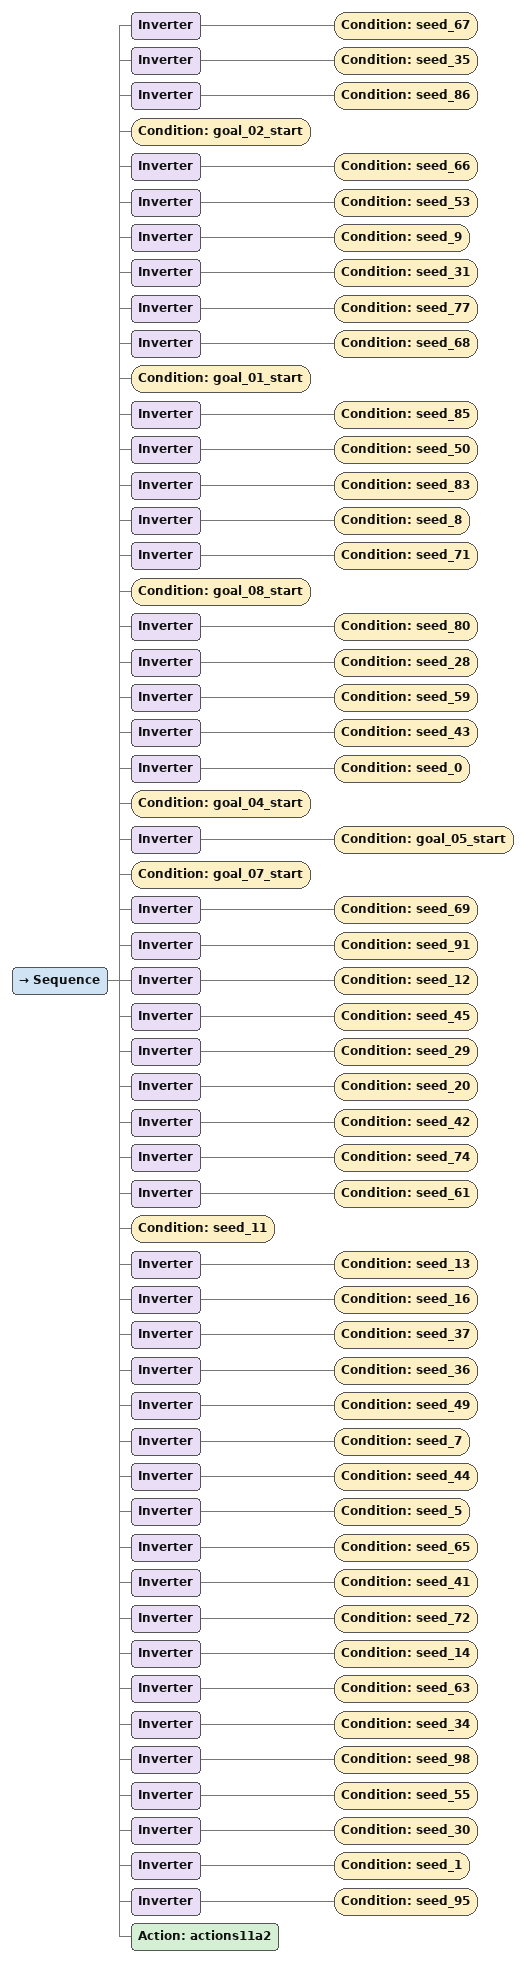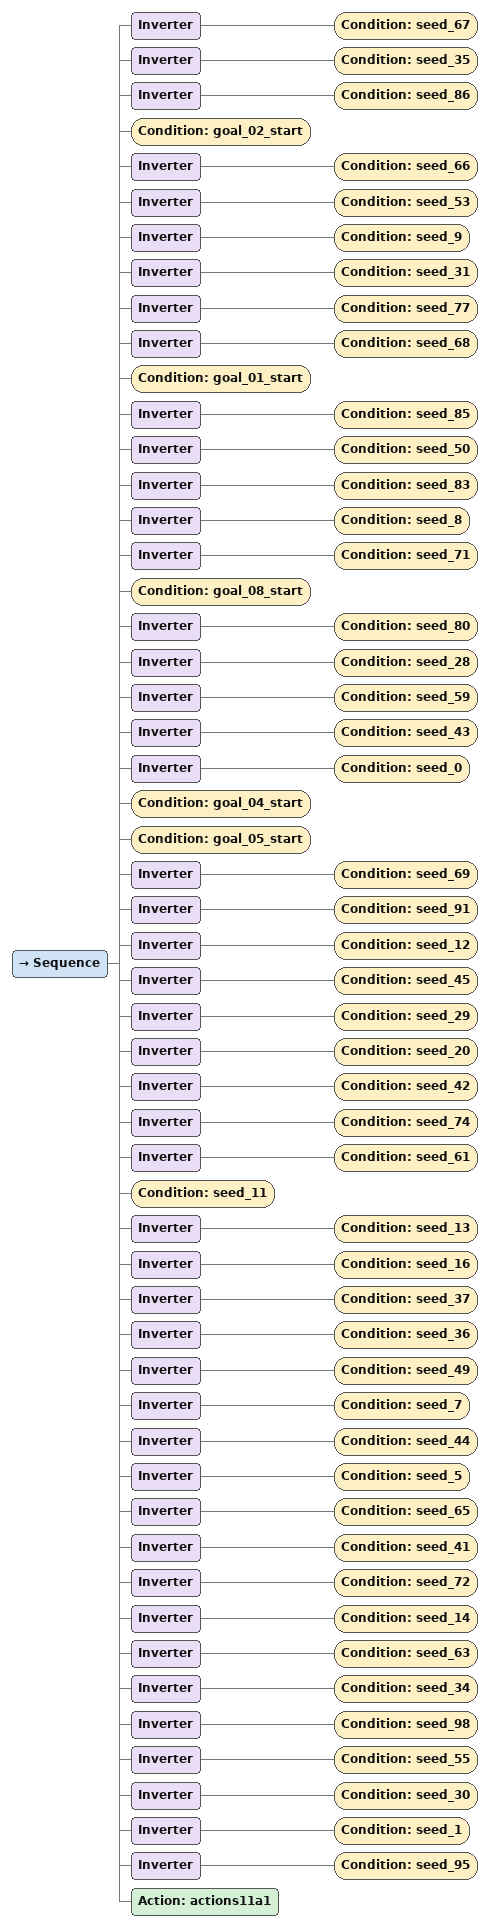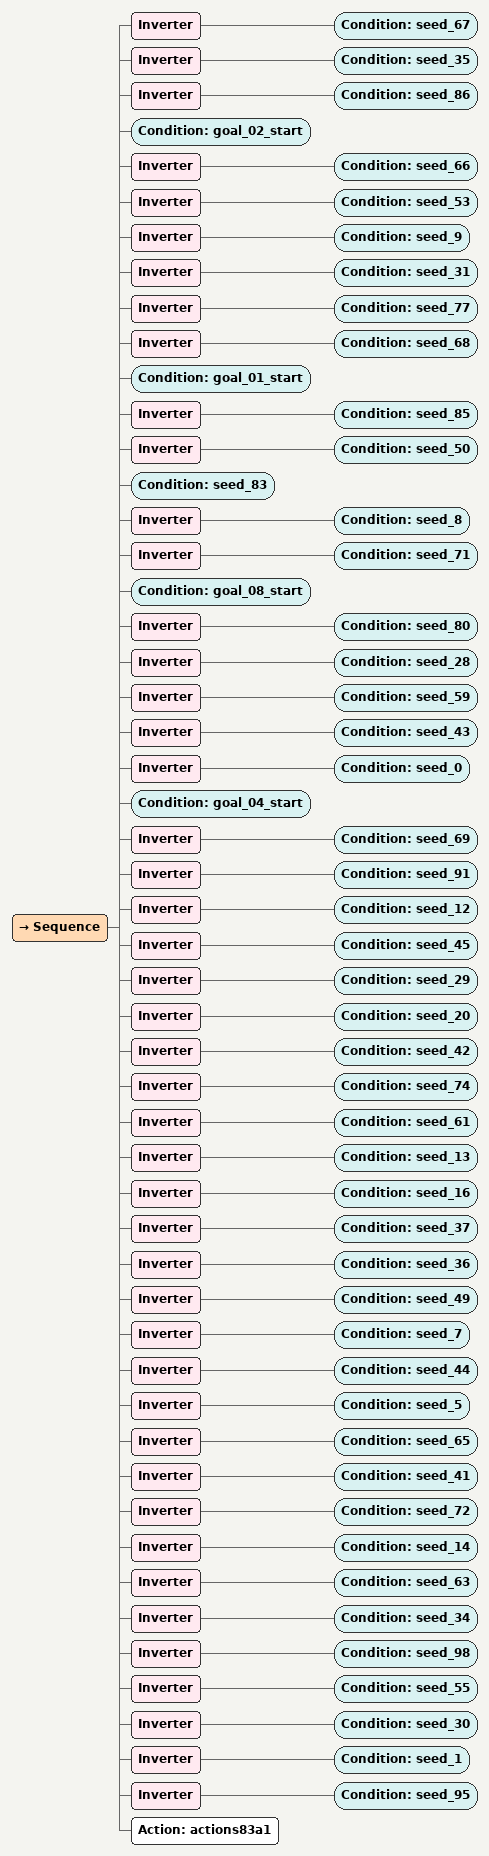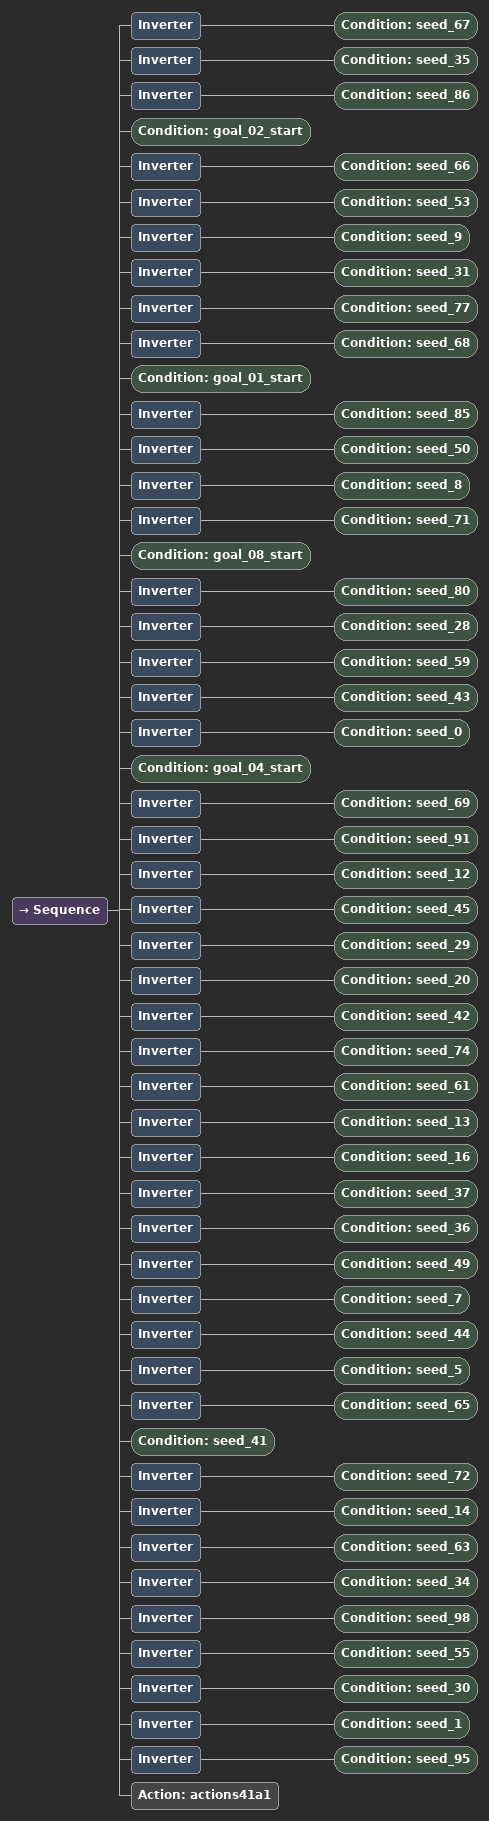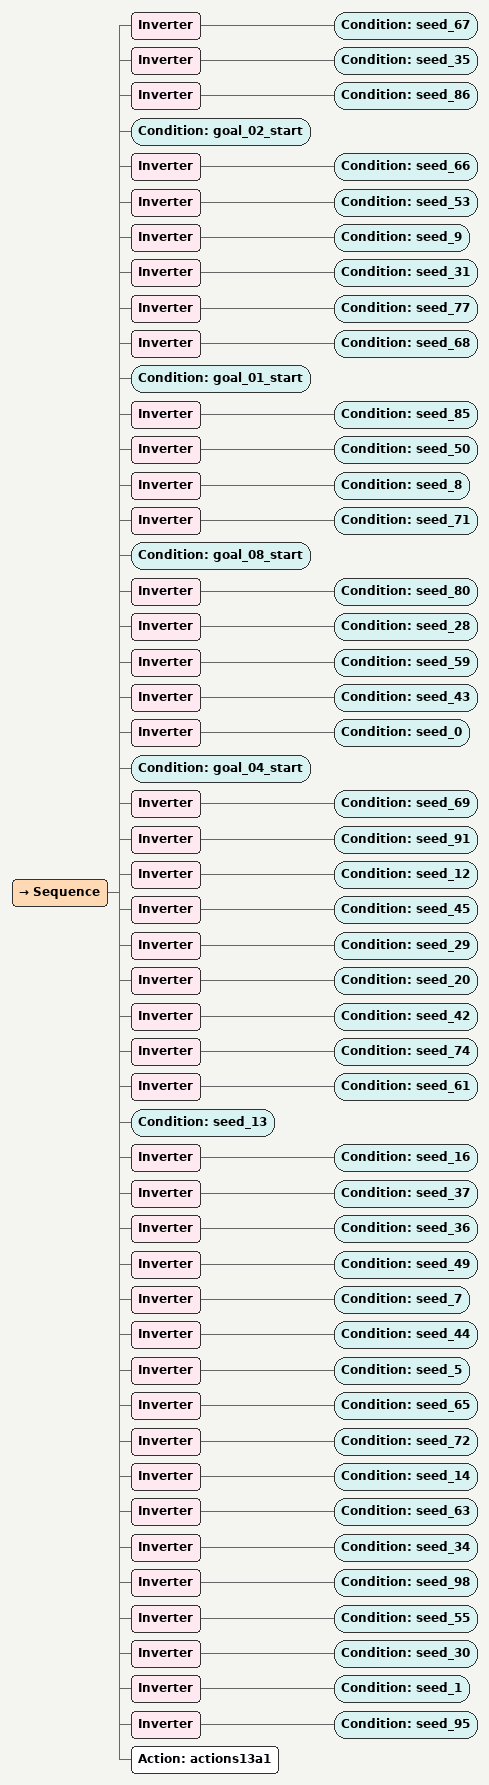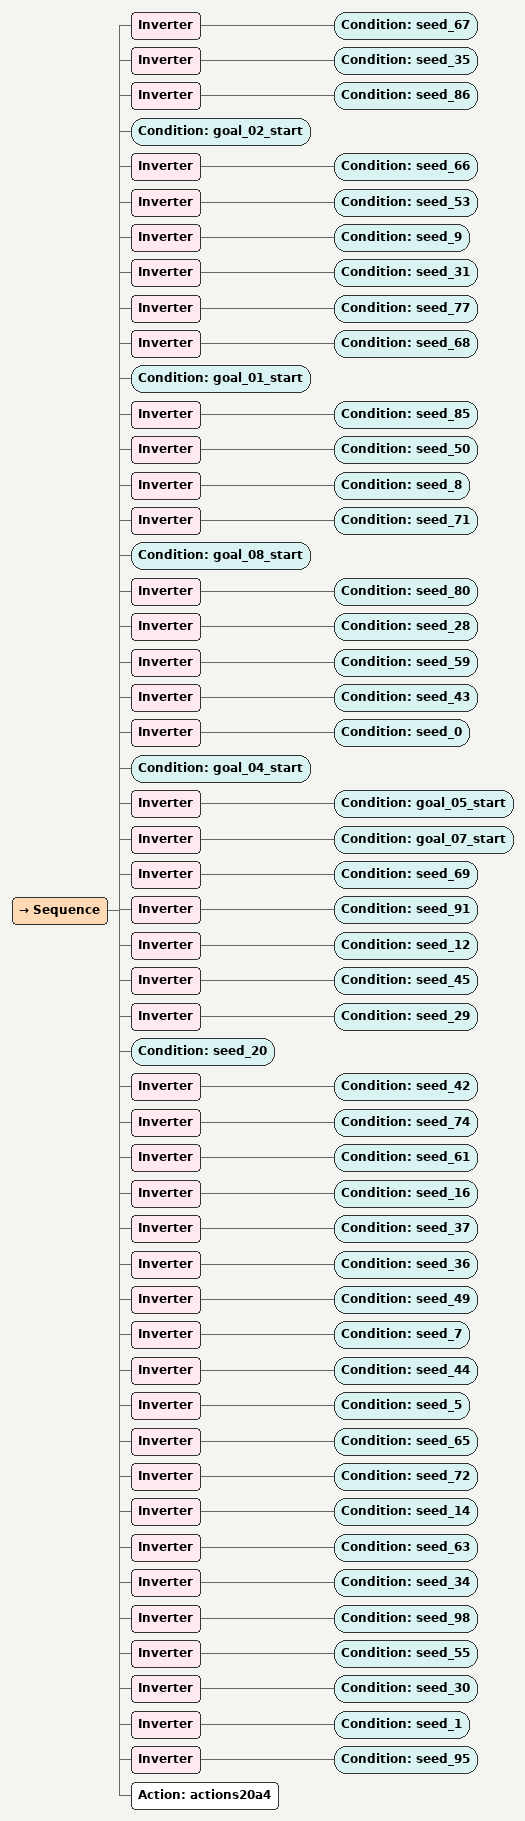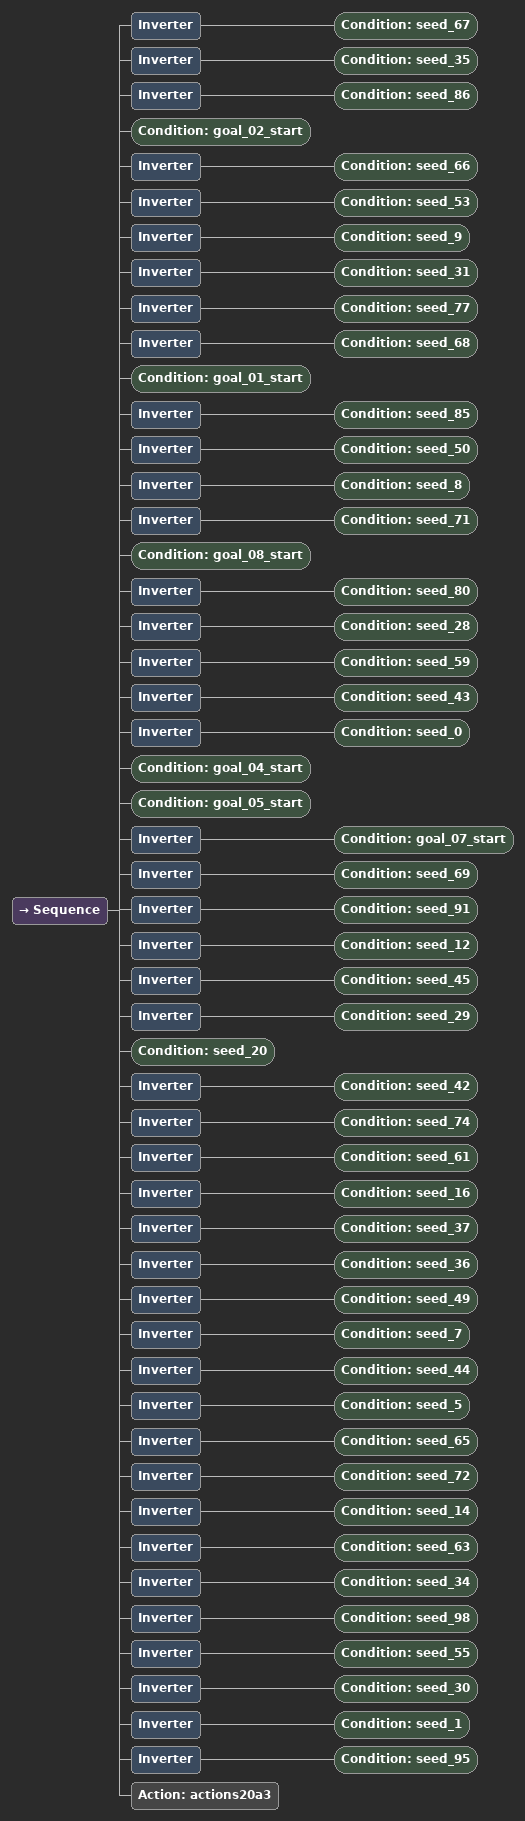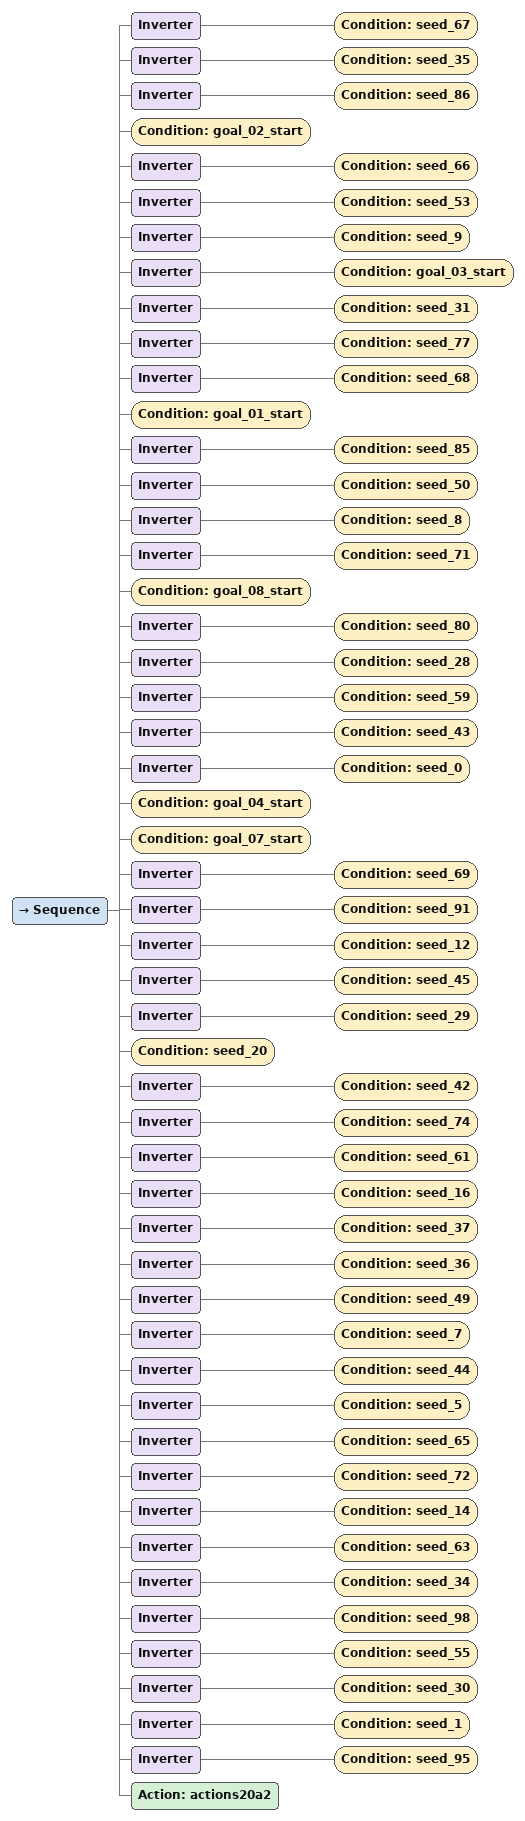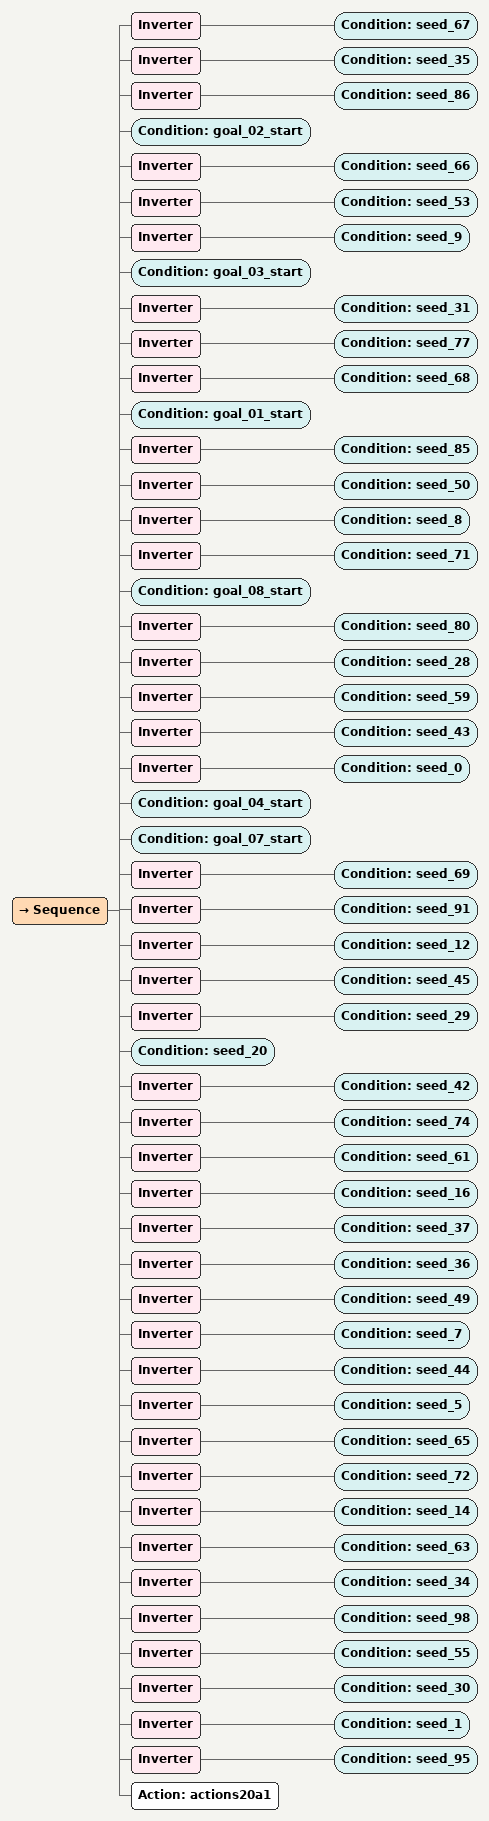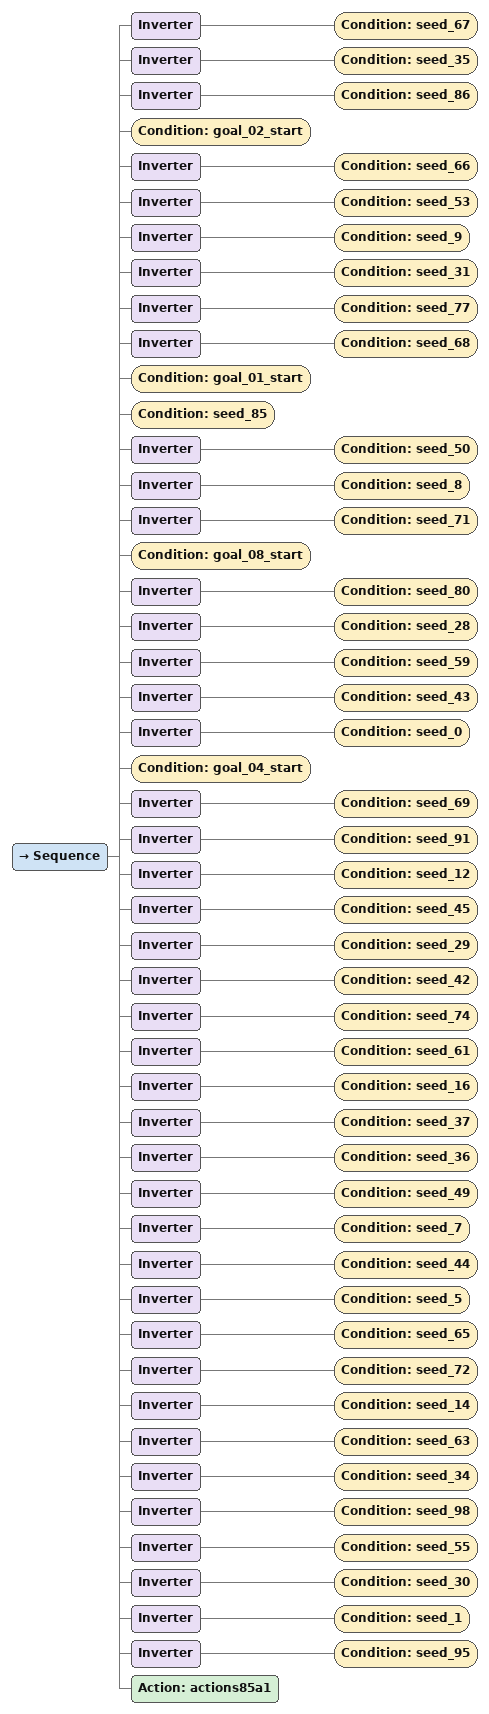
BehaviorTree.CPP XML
<Sequence>
  <Inverter>
    <Condition ID="seed_67"/>
  </Inverter>
  <Inverter>
    <Condition ID="seed_35"/>
  </Inverter>
  <Inverter>
    <Condition ID="seed_86"/>
  </Inverter>
  <Condition ID="goal_02_start"/>
  <Inverter>
    <Condition ID="seed_66"/>
  </Inverter>
  <Inverter>
    <Condition ID="seed_53"/>
  </Inverter>
  <Inverter>
    <Condition ID="seed_9"/>
  </Inverter>
  <Inverter>
    <Condition ID="seed_31"/>
  </Inverter>
  <Inverter>
    <Condition ID="seed_77"/>
  </Inverter>
  <Inverter>
    <Condition ID="seed_68"/>
  </Inverter>
  <Condition ID="goal_01_start"/>
  <Inverter>
    <Condition ID="seed_85"/>
  </Inverter>
  <Inverter>
    <Condition ID="seed_50"/>
  </Inverter>
  <Inverter>
    <Condition ID="seed_83"/>
  </Inverter>
  <Inverter>
    <Condition ID="seed_8"/>
  </Inverter>
  <Inverter>
    <Condition ID="seed_71"/>
  </Inverter>
  <Condition ID="goal_08_start"/>
  <Inverter>
    <Condition ID="seed_80"/>
  </Inverter>
  <Inverter>
    <Condition ID="seed_28"/>
  </Inverter>
  <Inverter>
    <Condition ID="seed_59"/>
  </Inverter>
  <Inverter>
    <Condition ID="seed_43"/>
  </Inverter>
  <Inverter>
    <Condition ID="seed_0"/>
  </Inverter>
  <Condition ID="goal_04_start"/>
  <Inverter>
    <Condition ID="goal_05_start"/>
  </Inverter>
  <Condition ID="goal_07_start"/>
  <Inverter>
    <Condition ID="seed_69"/>
  </Inverter>
  <Inverter>
    <Condition ID="seed_91"/>
  </Inverter>
  <Inverter>
    <Condition ID="seed_12"/>
  </Inverter>
  <Inverter>
    <Condition ID="seed_45"/>
  </Inverter>
  <Inverter>
    <Condition ID="seed_29"/>
  </Inverter>
  <Inverter>
    <Condition ID="seed_20"/>
  </Inverter>
  <Inverter>
    <Condition ID="seed_42"/>
  </Inverter>
  <Inverter>
    <Condition ID="seed_74"/>
  </Inverter>
  <Inverter>
    <Condition ID="seed_61"/>
  </Inverter>
  <Condition ID="seed_11"/>
  <Inverter>
    <Condition ID="seed_13"/>
  </Inverter>
  <Inverter>
    <Condition ID="seed_16"/>
  </Inverter>
  <Inverter>
    <Condition ID="seed_37"/>
  </Inverter>
  <Inverter>
    <Condition ID="seed_36"/>
  </Inverter>
  <Inverter>
    <Condition ID="seed_49"/>
  </Inverter>
  <Inverter>
    <Condition ID="seed_7"/>
  </Inverter>
  <Inverter>
    <Condition ID="seed_44"/>
  </Inverter>
  <Inverter>
    <Condition ID="seed_5"/>
  </Inverter>
  <Inverter>
    <Condition ID="seed_65"/>
  </Inverter>
  <Inverter>
    <Condition ID="seed_41"/>
  </Inverter>
  <Inverter>
    <Condition ID="seed_72"/>
  </Inverter>
  <Inverter>
    <Condition ID="seed_14"/>
  </Inverter>
  <Inverter>
    <Condition ID="seed_63"/>
  </Inverter>
  <Inverter>
    <Condition ID="seed_34"/>
  </Inverter>
  <Inverter>
    <Condition ID="seed_98"/>
  </Inverter>
  <Inverter>
    <Condition ID="seed_55"/>
  </Inverter>
  <Inverter>
    <Condition ID="seed_30"/>
  </Inverter>
  <Inverter>
    <Condition ID="seed_1"/>
  </Inverter>
  <Inverter>
    <Condition ID="seed_95"/>
  </Inverter>
  <Action ID="actions11a2"/>
</Sequence>

<Sequence>
  <Inverter>
    <Condition ID="seed_67"/>
  </Inverter>
  <Inverter>
    <Condition ID="seed_35"/>
  </Inverter>
  <Inverter>
    <Condition ID="seed_86"/>
  </Inverter>
  <Condition ID="goal_02_start"/>
  <Inverter>
    <Condition ID="seed_66"/>
  </Inverter>
  <Inverter>
    <Condition ID="seed_53"/>
  </Inverter>
  <Inverter>
    <Condition ID="seed_9"/>
  </Inverter>
  <Inverter>
    <Condition ID="seed_31"/>
  </Inverter>
  <Inverter>
    <Condition ID="seed_77"/>
  </Inverter>
  <Inverter>
    <Condition ID="seed_68"/>
  </Inverter>
  <Condition ID="goal_01_start"/>
  <Inverter>
    <Condition ID="seed_85"/>
  </Inverter>
  <Inverter>
    <Condition ID="seed_50"/>
  </Inverter>
  <Inverter>
    <Condition ID="seed_83"/>
  </Inverter>
  <Inverter>
    <Condition ID="seed_8"/>
  </Inverter>
  <Inverter>
    <Condition ID="seed_71"/>
  </Inverter>
  <Condition ID="goal_08_start"/>
  <Inverter>
    <Condition ID="seed_80"/>
  </Inverter>
  <Inverter>
    <Condition ID="seed_28"/>
  </Inverter>
  <Inverter>
    <Condition ID="seed_59"/>
  </Inverter>
  <Inverter>
    <Condition ID="seed_43"/>
  </Inverter>
  <Inverter>
    <Condition ID="seed_0"/>
  </Inverter>
  <Condition ID="goal_04_start"/>
  <Condition ID="goal_05_start"/>
  <Inverter>
    <Condition ID="seed_69"/>
  </Inverter>
  <Inverter>
    <Condition ID="seed_91"/>
  </Inverter>
  <Inverter>
    <Condition ID="seed_12"/>
  </Inverter>
  <Inverter>
    <Condition ID="seed_45"/>
  </Inverter>
  <Inverter>
    <Condition ID="seed_29"/>
  </Inverter>
  <Inverter>
    <Condition ID="seed_20"/>
  </Inverter>
  <Inverter>
    <Condition ID="seed_42"/>
  </Inverter>
  <Inverter>
    <Condition ID="seed_74"/>
  </Inverter>
  <Inverter>
    <Condition ID="seed_61"/>
  </Inverter>
  <Condition ID="seed_11"/>
  <Inverter>
    <Condition ID="seed_13"/>
  </Inverter>
  <Inverter>
    <Condition ID="seed_16"/>
  </Inverter>
  <Inverter>
    <Condition ID="seed_37"/>
  </Inverter>
  <Inverter>
    <Condition ID="seed_36"/>
  </Inverter>
  <Inverter>
    <Condition ID="seed_49"/>
  </Inverter>
  <Inverter>
    <Condition ID="seed_7"/>
  </Inverter>
  <Inverter>
    <Condition ID="seed_44"/>
  </Inverter>
  <Inverter>
    <Condition ID="seed_5"/>
  </Inverter>
  <Inverter>
    <Condition ID="seed_65"/>
  </Inverter>
  <Inverter>
    <Condition ID="seed_41"/>
  </Inverter>
  <Inverter>
    <Condition ID="seed_72"/>
  </Inverter>
  <Inverter>
    <Condition ID="seed_14"/>
  </Inverter>
  <Inverter>
    <Condition ID="seed_63"/>
  </Inverter>
  <Inverter>
    <Condition ID="seed_34"/>
  </Inverter>
  <Inverter>
    <Condition ID="seed_98"/>
  </Inverter>
  <Inverter>
    <Condition ID="seed_55"/>
  </Inverter>
  <Inverter>
    <Condition ID="seed_30"/>
  </Inverter>
  <Inverter>
    <Condition ID="seed_1"/>
  </Inverter>
  <Inverter>
    <Condition ID="seed_95"/>
  </Inverter>
  <Action ID="actions11a1"/>
</Sequence>

<Sequence>
  <Inverter>
    <Condition ID="seed_67"/>
  </Inverter>
  <Inverter>
    <Condition ID="seed_35"/>
  </Inverter>
  <Inverter>
    <Condition ID="seed_86"/>
  </Inverter>
  <Condition ID="goal_02_start"/>
  <Inverter>
    <Condition ID="seed_66"/>
  </Inverter>
  <Inverter>
    <Condition ID="seed_53"/>
  </Inverter>
  <Inverter>
    <Condition ID="seed_9"/>
  </Inverter>
  <Inverter>
    <Condition ID="seed_31"/>
  </Inverter>
  <Inverter>
    <Condition ID="seed_77"/>
  </Inverter>
  <Inverter>
    <Condition ID="seed_68"/>
  </Inverter>
  <Condition ID="goal_01_start"/>
  <Inverter>
    <Condition ID="seed_85"/>
  </Inverter>
  <Inverter>
    <Condition ID="seed_50"/>
  </Inverter>
  <Condition ID="seed_83"/>
  <Inverter>
    <Condition ID="seed_8"/>
  </Inverter>
  <Inverter>
    <Condition ID="seed_71"/>
  </Inverter>
  <Condition ID="goal_08_start"/>
  <Inverter>
    <Condition ID="seed_80"/>
  </Inverter>
  <Inverter>
    <Condition ID="seed_28"/>
  </Inverter>
  <Inverter>
    <Condition ID="seed_59"/>
  </Inverter>
  <Inverter>
    <Condition ID="seed_43"/>
  </Inverter>
  <Inverter>
    <Condition ID="seed_0"/>
  </Inverter>
  <Condition ID="goal_04_start"/>
  <Inverter>
    <Condition ID="seed_69"/>
  </Inverter>
  <Inverter>
    <Condition ID="seed_91"/>
  </Inverter>
  <Inverter>
    <Condition ID="seed_12"/>
  </Inverter>
  <Inverter>
    <Condition ID="seed_45"/>
  </Inverter>
  <Inverter>
    <Condition ID="seed_29"/>
  </Inverter>
  <Inverter>
    <Condition ID="seed_20"/>
  </Inverter>
  <Inverter>
    <Condition ID="seed_42"/>
  </Inverter>
  <Inverter>
    <Condition ID="seed_74"/>
  </Inverter>
  <Inverter>
    <Condition ID="seed_61"/>
  </Inverter>
  <Inverter>
    <Condition ID="seed_13"/>
  </Inverter>
  <Inverter>
    <Condition ID="seed_16"/>
  </Inverter>
  <Inverter>
    <Condition ID="seed_37"/>
  </Inverter>
  <Inverter>
    <Condition ID="seed_36"/>
  </Inverter>
  <Inverter>
    <Condition ID="seed_49"/>
  </Inverter>
  <Inverter>
    <Condition ID="seed_7"/>
  </Inverter>
  <Inverter>
    <Condition ID="seed_44"/>
  </Inverter>
  <Inverter>
    <Condition ID="seed_5"/>
  </Inverter>
  <Inverter>
    <Condition ID="seed_65"/>
  </Inverter>
  <Inverter>
    <Condition ID="seed_41"/>
  </Inverter>
  <Inverter>
    <Condition ID="seed_72"/>
  </Inverter>
  <Inverter>
    <Condition ID="seed_14"/>
  </Inverter>
  <Inverter>
    <Condition ID="seed_63"/>
  </Inverter>
  <Inverter>
    <Condition ID="seed_34"/>
  </Inverter>
  <Inverter>
    <Condition ID="seed_98"/>
  </Inverter>
  <Inverter>
    <Condition ID="seed_55"/>
  </Inverter>
  <Inverter>
    <Condition ID="seed_30"/>
  </Inverter>
  <Inverter>
    <Condition ID="seed_1"/>
  </Inverter>
  <Inverter>
    <Condition ID="seed_95"/>
  </Inverter>
  <Action ID="actions83a1"/>
</Sequence>

<Sequence>
  <Inverter>
    <Condition ID="seed_67"/>
  </Inverter>
  <Inverter>
    <Condition ID="seed_35"/>
  </Inverter>
  <Inverter>
    <Condition ID="seed_86"/>
  </Inverter>
  <Condition ID="goal_02_start"/>
  <Inverter>
    <Condition ID="seed_66"/>
  </Inverter>
  <Inverter>
    <Condition ID="seed_53"/>
  </Inverter>
  <Inverter>
    <Condition ID="seed_9"/>
  </Inverter>
  <Inverter>
    <Condition ID="seed_31"/>
  </Inverter>
  <Inverter>
    <Condition ID="seed_77"/>
  </Inverter>
  <Inverter>
    <Condition ID="seed_68"/>
  </Inverter>
  <Condition ID="goal_01_start"/>
  <Inverter>
    <Condition ID="seed_85"/>
  </Inverter>
  <Inverter>
    <Condition ID="seed_50"/>
  </Inverter>
  <Inverter>
    <Condition ID="seed_8"/>
  </Inverter>
  <Inverter>
    <Condition ID="seed_71"/>
  </Inverter>
  <Condition ID="goal_08_start"/>
  <Inverter>
    <Condition ID="seed_80"/>
  </Inverter>
  <Inverter>
    <Condition ID="seed_28"/>
  </Inverter>
  <Inverter>
    <Condition ID="seed_59"/>
  </Inverter>
  <Inverter>
    <Condition ID="seed_43"/>
  </Inverter>
  <Inverter>
    <Condition ID="seed_0"/>
  </Inverter>
  <Condition ID="goal_04_start"/>
  <Inverter>
    <Condition ID="seed_69"/>
  </Inverter>
  <Inverter>
    <Condition ID="seed_91"/>
  </Inverter>
  <Inverter>
    <Condition ID="seed_12"/>
  </Inverter>
  <Inverter>
    <Condition ID="seed_45"/>
  </Inverter>
  <Inverter>
    <Condition ID="seed_29"/>
  </Inverter>
  <Inverter>
    <Condition ID="seed_20"/>
  </Inverter>
  <Inverter>
    <Condition ID="seed_42"/>
  </Inverter>
  <Inverter>
    <Condition ID="seed_74"/>
  </Inverter>
  <Inverter>
    <Condition ID="seed_61"/>
  </Inverter>
  <Inverter>
    <Condition ID="seed_13"/>
  </Inverter>
  <Inverter>
    <Condition ID="seed_16"/>
  </Inverter>
  <Inverter>
    <Condition ID="seed_37"/>
  </Inverter>
  <Inverter>
    <Condition ID="seed_36"/>
  </Inverter>
  <Inverter>
    <Condition ID="seed_49"/>
  </Inverter>
  <Inverter>
    <Condition ID="seed_7"/>
  </Inverter>
  <Inverter>
    <Condition ID="seed_44"/>
  </Inverter>
  <Inverter>
    <Condition ID="seed_5"/>
  </Inverter>
  <Inverter>
    <Condition ID="seed_65"/>
  </Inverter>
  <Condition ID="seed_41"/>
  <Inverter>
    <Condition ID="seed_72"/>
  </Inverter>
  <Inverter>
    <Condition ID="seed_14"/>
  </Inverter>
  <Inverter>
    <Condition ID="seed_63"/>
  </Inverter>
  <Inverter>
    <Condition ID="seed_34"/>
  </Inverter>
  <Inverter>
    <Condition ID="seed_98"/>
  </Inverter>
  <Inverter>
    <Condition ID="seed_55"/>
  </Inverter>
  <Inverter>
    <Condition ID="seed_30"/>
  </Inverter>
  <Inverter>
    <Condition ID="seed_1"/>
  </Inverter>
  <Inverter>
    <Condition ID="seed_95"/>
  </Inverter>
  <Action ID="actions41a1"/>
</Sequence>

<Sequence>
  <Inverter>
    <Condition ID="seed_67"/>
  </Inverter>
  <Inverter>
    <Condition ID="seed_35"/>
  </Inverter>
  <Inverter>
    <Condition ID="seed_86"/>
  </Inverter>
  <Condition ID="goal_02_start"/>
  <Inverter>
    <Condition ID="seed_66"/>
  </Inverter>
  <Inverter>
    <Condition ID="seed_53"/>
  </Inverter>
  <Inverter>
    <Condition ID="seed_9"/>
  </Inverter>
  <Inverter>
    <Condition ID="seed_31"/>
  </Inverter>
  <Inverter>
    <Condition ID="seed_77"/>
  </Inverter>
  <Inverter>
    <Condition ID="seed_68"/>
  </Inverter>
  <Condition ID="goal_01_start"/>
  <Inverter>
    <Condition ID="seed_85"/>
  </Inverter>
  <Inverter>
    <Condition ID="seed_50"/>
  </Inverter>
  <Inverter>
    <Condition ID="seed_8"/>
  </Inverter>
  <Inverter>
    <Condition ID="seed_71"/>
  </Inverter>
  <Condition ID="goal_08_start"/>
  <Inverter>
    <Condition ID="seed_80"/>
  </Inverter>
  <Inverter>
    <Condition ID="seed_28"/>
  </Inverter>
  <Inverter>
    <Condition ID="seed_59"/>
  </Inverter>
  <Inverter>
    <Condition ID="seed_43"/>
  </Inverter>
  <Inverter>
    <Condition ID="seed_0"/>
  </Inverter>
  <Condition ID="goal_04_start"/>
  <Inverter>
    <Condition ID="seed_69"/>
  </Inverter>
  <Inverter>
    <Condition ID="seed_91"/>
  </Inverter>
  <Inverter>
    <Condition ID="seed_12"/>
  </Inverter>
  <Inverter>
    <Condition ID="seed_45"/>
  </Inverter>
  <Inverter>
    <Condition ID="seed_29"/>
  </Inverter>
  <Inverter>
    <Condition ID="seed_20"/>
  </Inverter>
  <Inverter>
    <Condition ID="seed_42"/>
  </Inverter>
  <Inverter>
    <Condition ID="seed_74"/>
  </Inverter>
  <Inverter>
    <Condition ID="seed_61"/>
  </Inverter>
  <Condition ID="seed_13"/>
  <Inverter>
    <Condition ID="seed_16"/>
  </Inverter>
  <Inverter>
    <Condition ID="seed_37"/>
  </Inverter>
  <Inverter>
    <Condition ID="seed_36"/>
  </Inverter>
  <Inverter>
    <Condition ID="seed_49"/>
  </Inverter>
  <Inverter>
    <Condition ID="seed_7"/>
  </Inverter>
  <Inverter>
    <Condition ID="seed_44"/>
  </Inverter>
  <Inverter>
    <Condition ID="seed_5"/>
  </Inverter>
  <Inverter>
    <Condition ID="seed_65"/>
  </Inverter>
  <Inverter>
    <Condition ID="seed_72"/>
  </Inverter>
  <Inverter>
    <Condition ID="seed_14"/>
  </Inverter>
  <Inverter>
    <Condition ID="seed_63"/>
  </Inverter>
  <Inverter>
    <Condition ID="seed_34"/>
  </Inverter>
  <Inverter>
    <Condition ID="seed_98"/>
  </Inverter>
  <Inverter>
    <Condition ID="seed_55"/>
  </Inverter>
  <Inverter>
    <Condition ID="seed_30"/>
  </Inverter>
  <Inverter>
    <Condition ID="seed_1"/>
  </Inverter>
  <Inverter>
    <Condition ID="seed_95"/>
  </Inverter>
  <Action ID="actions13a1"/>
</Sequence>

<Sequence>
  <Inverter>
    <Condition ID="seed_67"/>
  </Inverter>
  <Inverter>
    <Condition ID="seed_35"/>
  </Inverter>
  <Inverter>
    <Condition ID="seed_86"/>
  </Inverter>
  <Condition ID="goal_02_start"/>
  <Inverter>
    <Condition ID="seed_66"/>
  </Inverter>
  <Inverter>
    <Condition ID="seed_53"/>
  </Inverter>
  <Inverter>
    <Condition ID="seed_9"/>
  </Inverter>
  <Inverter>
    <Condition ID="seed_31"/>
  </Inverter>
  <Inverter>
    <Condition ID="seed_77"/>
  </Inverter>
  <Inverter>
    <Condition ID="seed_68"/>
  </Inverter>
  <Condition ID="goal_01_start"/>
  <Inverter>
    <Condition ID="seed_85"/>
  </Inverter>
  <Inverter>
    <Condition ID="seed_50"/>
  </Inverter>
  <Inverter>
    <Condition ID="seed_8"/>
  </Inverter>
  <Inverter>
    <Condition ID="seed_71"/>
  </Inverter>
  <Condition ID="goal_08_start"/>
  <Inverter>
    <Condition ID="seed_80"/>
  </Inverter>
  <Inverter>
    <Condition ID="seed_28"/>
  </Inverter>
  <Inverter>
    <Condition ID="seed_59"/>
  </Inverter>
  <Inverter>
    <Condition ID="seed_43"/>
  </Inverter>
  <Inverter>
    <Condition ID="seed_0"/>
  </Inverter>
  <Condition ID="goal_04_start"/>
  <Inverter>
    <Condition ID="goal_05_start"/>
  </Inverter>
  <Inverter>
    <Condition ID="goal_07_start"/>
  </Inverter>
  <Inverter>
    <Condition ID="seed_69"/>
  </Inverter>
  <Inverter>
    <Condition ID="seed_91"/>
  </Inverter>
  <Inverter>
    <Condition ID="seed_12"/>
  </Inverter>
  <Inverter>
    <Condition ID="seed_45"/>
  </Inverter>
  <Inverter>
    <Condition ID="seed_29"/>
  </Inverter>
  <Condition ID="seed_20"/>
  <Inverter>
    <Condition ID="seed_42"/>
  </Inverter>
  <Inverter>
    <Condition ID="seed_74"/>
  </Inverter>
  <Inverter>
    <Condition ID="seed_61"/>
  </Inverter>
  <Inverter>
    <Condition ID="seed_16"/>
  </Inverter>
  <Inverter>
    <Condition ID="seed_37"/>
  </Inverter>
  <Inverter>
    <Condition ID="seed_36"/>
  </Inverter>
  <Inverter>
    <Condition ID="seed_49"/>
  </Inverter>
  <Inverter>
    <Condition ID="seed_7"/>
  </Inverter>
  <Inverter>
    <Condition ID="seed_44"/>
  </Inverter>
  <Inverter>
    <Condition ID="seed_5"/>
  </Inverter>
  <Inverter>
    <Condition ID="seed_65"/>
  </Inverter>
  <Inverter>
    <Condition ID="seed_72"/>
  </Inverter>
  <Inverter>
    <Condition ID="seed_14"/>
  </Inverter>
  <Inverter>
    <Condition ID="seed_63"/>
  </Inverter>
  <Inverter>
    <Condition ID="seed_34"/>
  </Inverter>
  <Inverter>
    <Condition ID="seed_98"/>
  </Inverter>
  <Inverter>
    <Condition ID="seed_55"/>
  </Inverter>
  <Inverter>
    <Condition ID="seed_30"/>
  </Inverter>
  <Inverter>
    <Condition ID="seed_1"/>
  </Inverter>
  <Inverter>
    <Condition ID="seed_95"/>
  </Inverter>
  <Action ID="actions20a4"/>
</Sequence>

<Sequence>
  <Inverter>
    <Condition ID="seed_67"/>
  </Inverter>
  <Inverter>
    <Condition ID="seed_35"/>
  </Inverter>
  <Inverter>
    <Condition ID="seed_86"/>
  </Inverter>
  <Condition ID="goal_02_start"/>
  <Inverter>
    <Condition ID="seed_66"/>
  </Inverter>
  <Inverter>
    <Condition ID="seed_53"/>
  </Inverter>
  <Inverter>
    <Condition ID="seed_9"/>
  </Inverter>
  <Inverter>
    <Condition ID="seed_31"/>
  </Inverter>
  <Inverter>
    <Condition ID="seed_77"/>
  </Inverter>
  <Inverter>
    <Condition ID="seed_68"/>
  </Inverter>
  <Condition ID="goal_01_start"/>
  <Inverter>
    <Condition ID="seed_85"/>
  </Inverter>
  <Inverter>
    <Condition ID="seed_50"/>
  </Inverter>
  <Inverter>
    <Condition ID="seed_8"/>
  </Inverter>
  <Inverter>
    <Condition ID="seed_71"/>
  </Inverter>
  <Condition ID="goal_08_start"/>
  <Inverter>
    <Condition ID="seed_80"/>
  </Inverter>
  <Inverter>
    <Condition ID="seed_28"/>
  </Inverter>
  <Inverter>
    <Condition ID="seed_59"/>
  </Inverter>
  <Inverter>
    <Condition ID="seed_43"/>
  </Inverter>
  <Inverter>
    <Condition ID="seed_0"/>
  </Inverter>
  <Condition ID="goal_04_start"/>
  <Condition ID="goal_05_start"/>
  <Inverter>
    <Condition ID="goal_07_start"/>
  </Inverter>
  <Inverter>
    <Condition ID="seed_69"/>
  </Inverter>
  <Inverter>
    <Condition ID="seed_91"/>
  </Inverter>
  <Inverter>
    <Condition ID="seed_12"/>
  </Inverter>
  <Inverter>
    <Condition ID="seed_45"/>
  </Inverter>
  <Inverter>
    <Condition ID="seed_29"/>
  </Inverter>
  <Condition ID="seed_20"/>
  <Inverter>
    <Condition ID="seed_42"/>
  </Inverter>
  <Inverter>
    <Condition ID="seed_74"/>
  </Inverter>
  <Inverter>
    <Condition ID="seed_61"/>
  </Inverter>
  <Inverter>
    <Condition ID="seed_16"/>
  </Inverter>
  <Inverter>
    <Condition ID="seed_37"/>
  </Inverter>
  <Inverter>
    <Condition ID="seed_36"/>
  </Inverter>
  <Inverter>
    <Condition ID="seed_49"/>
  </Inverter>
  <Inverter>
    <Condition ID="seed_7"/>
  </Inverter>
  <Inverter>
    <Condition ID="seed_44"/>
  </Inverter>
  <Inverter>
    <Condition ID="seed_5"/>
  </Inverter>
  <Inverter>
    <Condition ID="seed_65"/>
  </Inverter>
  <Inverter>
    <Condition ID="seed_72"/>
  </Inverter>
  <Inverter>
    <Condition ID="seed_14"/>
  </Inverter>
  <Inverter>
    <Condition ID="seed_63"/>
  </Inverter>
  <Inverter>
    <Condition ID="seed_34"/>
  </Inverter>
  <Inverter>
    <Condition ID="seed_98"/>
  </Inverter>
  <Inverter>
    <Condition ID="seed_55"/>
  </Inverter>
  <Inverter>
    <Condition ID="seed_30"/>
  </Inverter>
  <Inverter>
    <Condition ID="seed_1"/>
  </Inverter>
  <Inverter>
    <Condition ID="seed_95"/>
  </Inverter>
  <Action ID="actions20a3"/>
</Sequence>

<Sequence>
  <Inverter>
    <Condition ID="seed_67"/>
  </Inverter>
  <Inverter>
    <Condition ID="seed_35"/>
  </Inverter>
  <Inverter>
    <Condition ID="seed_86"/>
  </Inverter>
  <Condition ID="goal_02_start"/>
  <Inverter>
    <Condition ID="seed_66"/>
  </Inverter>
  <Inverter>
    <Condition ID="seed_53"/>
  </Inverter>
  <Inverter>
    <Condition ID="seed_9"/>
  </Inverter>
  <Inverter>
    <Condition ID="goal_03_start"/>
  </Inverter>
  <Inverter>
    <Condition ID="seed_31"/>
  </Inverter>
  <Inverter>
    <Condition ID="seed_77"/>
  </Inverter>
  <Inverter>
    <Condition ID="seed_68"/>
  </Inverter>
  <Condition ID="goal_01_start"/>
  <Inverter>
    <Condition ID="seed_85"/>
  </Inverter>
  <Inverter>
    <Condition ID="seed_50"/>
  </Inverter>
  <Inverter>
    <Condition ID="seed_8"/>
  </Inverter>
  <Inverter>
    <Condition ID="seed_71"/>
  </Inverter>
  <Condition ID="goal_08_start"/>
  <Inverter>
    <Condition ID="seed_80"/>
  </Inverter>
  <Inverter>
    <Condition ID="seed_28"/>
  </Inverter>
  <Inverter>
    <Condition ID="seed_59"/>
  </Inverter>
  <Inverter>
    <Condition ID="seed_43"/>
  </Inverter>
  <Inverter>
    <Condition ID="seed_0"/>
  </Inverter>
  <Condition ID="goal_04_start"/>
  <Condition ID="goal_07_start"/>
  <Inverter>
    <Condition ID="seed_69"/>
  </Inverter>
  <Inverter>
    <Condition ID="seed_91"/>
  </Inverter>
  <Inverter>
    <Condition ID="seed_12"/>
  </Inverter>
  <Inverter>
    <Condition ID="seed_45"/>
  </Inverter>
  <Inverter>
    <Condition ID="seed_29"/>
  </Inverter>
  <Condition ID="seed_20"/>
  <Inverter>
    <Condition ID="seed_42"/>
  </Inverter>
  <Inverter>
    <Condition ID="seed_74"/>
  </Inverter>
  <Inverter>
    <Condition ID="seed_61"/>
  </Inverter>
  <Inverter>
    <Condition ID="seed_16"/>
  </Inverter>
  <Inverter>
    <Condition ID="seed_37"/>
  </Inverter>
  <Inverter>
    <Condition ID="seed_36"/>
  </Inverter>
  <Inverter>
    <Condition ID="seed_49"/>
  </Inverter>
  <Inverter>
    <Condition ID="seed_7"/>
  </Inverter>
  <Inverter>
    <Condition ID="seed_44"/>
  </Inverter>
  <Inverter>
    <Condition ID="seed_5"/>
  </Inverter>
  <Inverter>
    <Condition ID="seed_65"/>
  </Inverter>
  <Inverter>
    <Condition ID="seed_72"/>
  </Inverter>
  <Inverter>
    <Condition ID="seed_14"/>
  </Inverter>
  <Inverter>
    <Condition ID="seed_63"/>
  </Inverter>
  <Inverter>
    <Condition ID="seed_34"/>
  </Inverter>
  <Inverter>
    <Condition ID="seed_98"/>
  </Inverter>
  <Inverter>
    <Condition ID="seed_55"/>
  </Inverter>
  <Inverter>
    <Condition ID="seed_30"/>
  </Inverter>
  <Inverter>
    <Condition ID="seed_1"/>
  </Inverter>
  <Inverter>
    <Condition ID="seed_95"/>
  </Inverter>
  <Action ID="actions20a2"/>
</Sequence>

<Sequence>
  <Inverter>
    <Condition ID="seed_67"/>
  </Inverter>
  <Inverter>
    <Condition ID="seed_35"/>
  </Inverter>
  <Inverter>
    <Condition ID="seed_86"/>
  </Inverter>
  <Condition ID="goal_02_start"/>
  <Inverter>
    <Condition ID="seed_66"/>
  </Inverter>
  <Inverter>
    <Condition ID="seed_53"/>
  </Inverter>
  <Inverter>
    <Condition ID="seed_9"/>
  </Inverter>
  <Condition ID="goal_03_start"/>
  <Inverter>
    <Condition ID="seed_31"/>
  </Inverter>
  <Inverter>
    <Condition ID="seed_77"/>
  </Inverter>
  <Inverter>
    <Condition ID="seed_68"/>
  </Inverter>
  <Condition ID="goal_01_start"/>
  <Inverter>
    <Condition ID="seed_85"/>
  </Inverter>
  <Inverter>
    <Condition ID="seed_50"/>
  </Inverter>
  <Inverter>
    <Condition ID="seed_8"/>
  </Inverter>
  <Inverter>
    <Condition ID="seed_71"/>
  </Inverter>
  <Condition ID="goal_08_start"/>
  <Inverter>
    <Condition ID="seed_80"/>
  </Inverter>
  <Inverter>
    <Condition ID="seed_28"/>
  </Inverter>
  <Inverter>
    <Condition ID="seed_59"/>
  </Inverter>
  <Inverter>
    <Condition ID="seed_43"/>
  </Inverter>
  <Inverter>
    <Condition ID="seed_0"/>
  </Inverter>
  <Condition ID="goal_04_start"/>
  <Condition ID="goal_07_start"/>
  <Inverter>
    <Condition ID="seed_69"/>
  </Inverter>
  <Inverter>
    <Condition ID="seed_91"/>
  </Inverter>
  <Inverter>
    <Condition ID="seed_12"/>
  </Inverter>
  <Inverter>
    <Condition ID="seed_45"/>
  </Inverter>
  <Inverter>
    <Condition ID="seed_29"/>
  </Inverter>
  <Condition ID="seed_20"/>
  <Inverter>
    <Condition ID="seed_42"/>
  </Inverter>
  <Inverter>
    <Condition ID="seed_74"/>
  </Inverter>
  <Inverter>
    <Condition ID="seed_61"/>
  </Inverter>
  <Inverter>
    <Condition ID="seed_16"/>
  </Inverter>
  <Inverter>
    <Condition ID="seed_37"/>
  </Inverter>
  <Inverter>
    <Condition ID="seed_36"/>
  </Inverter>
  <Inverter>
    <Condition ID="seed_49"/>
  </Inverter>
  <Inverter>
    <Condition ID="seed_7"/>
  </Inverter>
  <Inverter>
    <Condition ID="seed_44"/>
  </Inverter>
  <Inverter>
    <Condition ID="seed_5"/>
  </Inverter>
  <Inverter>
    <Condition ID="seed_65"/>
  </Inverter>
  <Inverter>
    <Condition ID="seed_72"/>
  </Inverter>
  <Inverter>
    <Condition ID="seed_14"/>
  </Inverter>
  <Inverter>
    <Condition ID="seed_63"/>
  </Inverter>
  <Inverter>
    <Condition ID="seed_34"/>
  </Inverter>
  <Inverter>
    <Condition ID="seed_98"/>
  </Inverter>
  <Inverter>
    <Condition ID="seed_55"/>
  </Inverter>
  <Inverter>
    <Condition ID="seed_30"/>
  </Inverter>
  <Inverter>
    <Condition ID="seed_1"/>
  </Inverter>
  <Inverter>
    <Condition ID="seed_95"/>
  </Inverter>
  <Action ID="actions20a1"/>
</Sequence>

<Sequence>
  <Inverter>
    <Condition ID="seed_67"/>
  </Inverter>
  <Inverter>
    <Condition ID="seed_35"/>
  </Inverter>
  <Inverter>
    <Condition ID="seed_86"/>
  </Inverter>
  <Condition ID="goal_02_start"/>
  <Inverter>
    <Condition ID="seed_66"/>
  </Inverter>
  <Inverter>
    <Condition ID="seed_53"/>
  </Inverter>
  <Inverter>
    <Condition ID="seed_9"/>
  </Inverter>
  <Inverter>
    <Condition ID="seed_31"/>
  </Inverter>
  <Inverter>
    <Condition ID="seed_77"/>
  </Inverter>
  <Inverter>
    <Condition ID="seed_68"/>
  </Inverter>
  <Condition ID="goal_01_start"/>
  <Condition ID="seed_85"/>
  <Inverter>
    <Condition ID="seed_50"/>
  </Inverter>
  <Inverter>
    <Condition ID="seed_8"/>
  </Inverter>
  <Inverter>
    <Condition ID="seed_71"/>
  </Inverter>
  <Condition ID="goal_08_start"/>
  <Inverter>
    <Condition ID="seed_80"/>
  </Inverter>
  <Inverter>
    <Condition ID="seed_28"/>
  </Inverter>
  <Inverter>
    <Condition ID="seed_59"/>
  </Inverter>
  <Inverter>
    <Condition ID="seed_43"/>
  </Inverter>
  <Inverter>
    <Condition ID="seed_0"/>
  </Inverter>
  <Condition ID="goal_04_start"/>
  <Inverter>
    <Condition ID="seed_69"/>
  </Inverter>
  <Inverter>
    <Condition ID="seed_91"/>
  </Inverter>
  <Inverter>
    <Condition ID="seed_12"/>
  </Inverter>
  <Inverter>
    <Condition ID="seed_45"/>
  </Inverter>
  <Inverter>
    <Condition ID="seed_29"/>
  </Inverter>
  <Inverter>
    <Condition ID="seed_42"/>
  </Inverter>
  <Inverter>
    <Condition ID="seed_74"/>
  </Inverter>
  <Inverter>
    <Condition ID="seed_61"/>
  </Inverter>
  <Inverter>
    <Condition ID="seed_16"/>
  </Inverter>
  <Inverter>
    <Condition ID="seed_37"/>
  </Inverter>
  <Inverter>
    <Condition ID="seed_36"/>
  </Inverter>
  <Inverter>
    <Condition ID="seed_49"/>
  </Inverter>
  <Inverter>
    <Condition ID="seed_7"/>
  </Inverter>
  <Inverter>
    <Condition ID="seed_44"/>
  </Inverter>
  <Inverter>
    <Condition ID="seed_5"/>
  </Inverter>
  <Inverter>
    <Condition ID="seed_65"/>
  </Inverter>
  <Inverter>
    <Condition ID="seed_72"/>
  </Inverter>
  <Inverter>
    <Condition ID="seed_14"/>
  </Inverter>
  <Inverter>
    <Condition ID="seed_63"/>
  </Inverter>
  <Inverter>
    <Condition ID="seed_34"/>
  </Inverter>
  <Inverter>
    <Condition ID="seed_98"/>
  </Inverter>
  <Inverter>
    <Condition ID="seed_55"/>
  </Inverter>
  <Inverter>
    <Condition ID="seed_30"/>
  </Inverter>
  <Inverter>
    <Condition ID="seed_1"/>
  </Inverter>
  <Inverter>
    <Condition ID="seed_95"/>
  </Inverter>
  <Action ID="actions85a1"/>
</Sequence>
